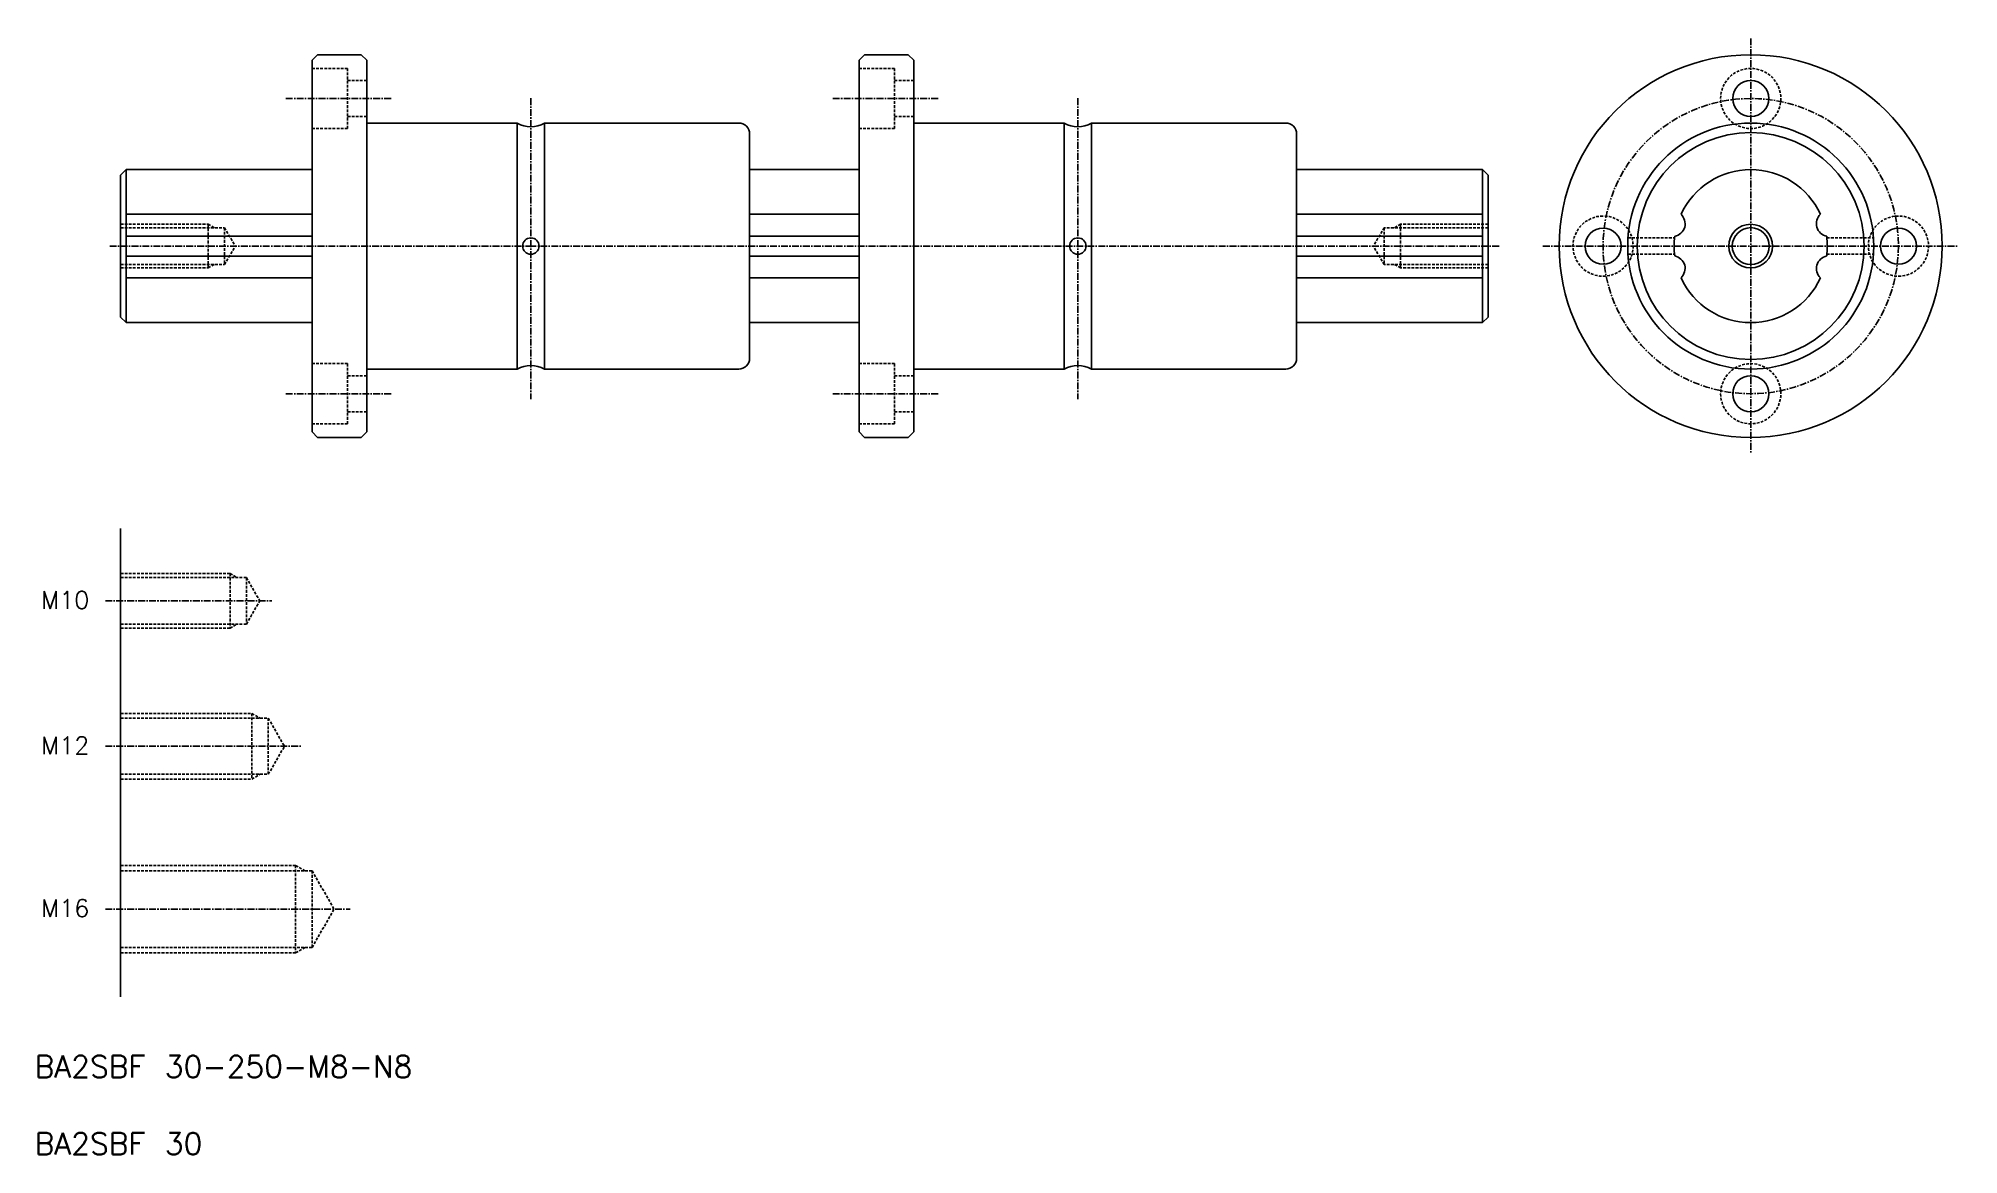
# Model space of a CAD drawing. Extents: x -141 to 210, y 1611 to 1815.
import ezdxf

# ---------------------------------------------------------------- set-up
doc = ezdxf.new("R2010")
doc.units = 0
doc.linetypes.add('CENTER', pattern=[2, 1.25, -0.25, 0.25, -0.25])
doc.linetypes.add('DASHED', pattern=[0.75, 0.5, -0.25])
doc.layers.get('0').update_dxf_attribs({"linetype": 'CONTINUOUS'})
doc.layers.add('CENTER', color=1, linetype='CENTER')
doc.styles.get("Standard").update_dxf_attribs({"font": 'txt.shx', "bigfont": 'bigfont.shx'})

msp = doc.modelspace()

# ---------------------------------------------------------------- linework, layer by layer
at = {"color": 7, "linetype": 'CONTINUOUS'}
for p, q in [((-91.45, 1811.47), (-90.45, 1812.47)), ((-91.45, 1811.47), (-91.45, 1743.47)), ((-90.45, 1812.47), (-82.45, 1812.47)), ((-81.45, 1811.47), (-82.45, 1812.47)), ((-81.45, 1811.47), (-81.45, 1743.47)), ((8.55, 1811.47), (9.55, 1812.47)), ((8.55, 1811.47), (8.55, 1743.47)), ((9.55, 1812.47), (17.55, 1812.47)), ((18.55, 1811.47), (17.55, 1812.47)), ((18.55, 1811.47), (18.55, 1743.47)), ((-81.45, 1799.97), (-53.95, 1799.97)), ((-53.95, 1799.97), (-53.95, 1754.97)), ((-48.95, 1799.97), (-13.45, 1799.97)), ((-48.95, 1799.97), (-48.95, 1754.97)), ((-11.45, 1797.97), (-11.45, 1756.97)), ((18.55, 1799.97), (46.05, 1799.97)), ((46.05, 1799.97), (46.05, 1754.97)), ((51.05, 1799.97), (86.55, 1799.97)), ((51.05, 1799.97), (51.05, 1754.97)), ((88.55, 1797.97), (88.55, 1756.97)), ((-126.45, 1790.47), (-125.45, 1791.47)), ((-126.45, 1764.47), (-126.45, 1790.47)), ((-125.45, 1791.47), (-91.45, 1791.47)), ((-125.45, 1763.47), (-125.45, 1791.47)), ((8.55, 1791.47), (-11.45, 1791.47)), ((122.55, 1791.47), (88.55, 1791.47)), ((123.55, 1790.47), (122.55, 1791.47)), ((122.55, 1763.47), (122.55, 1791.47)), ((123.55, 1764.47), (123.55, 1790.47)), ((-125.45, 1783.29), (-91.45, 1783.29)), ((8.55, 1783.29), (-11.45, 1783.29)), ((122.55, 1783.29), (88.55, 1783.29)), ((-125.45, 1779.27), (-91.45, 1779.27)), ((8.55, 1779.27), (-11.45, 1779.27)), ((122.55, 1779.27), (88.55, 1779.27)), ((-125.45, 1775.66), (-91.45, 1775.66)), ((8.55, 1775.66), (-11.45, 1775.66)), ((122.55, 1775.66), (88.55, 1775.66)), ((-125.45, 1771.64), (-91.45, 1771.64)), ((8.55, 1771.64), (-11.45, 1771.64)), ((122.55, 1771.64), (88.55, 1771.64)), ((-126.45, 1764.47), (-125.45, 1763.47)), ((-125.45, 1763.47), (-91.45, 1763.47)), ((8.55, 1763.47), (-11.45, 1763.47)), ((122.55, 1763.47), (88.55, 1763.47)), ((123.55, 1764.47), (122.55, 1763.47)), ((-81.45, 1754.97), (-53.95, 1754.97)), ((-48.95, 1754.97), (-13.45, 1754.97)), ((18.55, 1754.97), (46.05, 1754.97)), ((51.05, 1754.97), (86.55, 1754.97)), ((-91.45, 1743.47), (-90.45, 1742.47)), ((-90.45, 1742.47), (-82.45, 1742.47)), ((-82.45, 1742.47), (-81.45, 1743.47)), ((8.55, 1743.47), (9.55, 1742.47)), ((9.55, 1742.47), (17.55, 1742.47)), ((17.55, 1742.47), (18.55, 1743.47)), ((-126.45, 1725.82), (-126.45, 1640.17))]:
    msp.add_line(p, q, dxfattribs=at)
at = {"color": 3, "linetype": 'DASHED'}
for p, q in [((-91.45, 1809.97), (-84.95, 1809.97)), ((-84.95, 1809.97), (-84.95, 1798.97)), ((8.55, 1809.97), (15.05, 1809.97)), ((15.05, 1809.97), (15.05, 1798.97)), ((-84.95, 1807.77), (-81.45, 1807.77)), ((15.05, 1807.77), (18.55, 1807.77)), ((-84.95, 1801.17), (-81.45, 1801.17)), ((15.05, 1801.17), (18.55, 1801.17)), ((-91.45, 1798.97), (-84.95, 1798.97)), ((8.55, 1798.97), (15.05, 1798.97)), ((-126.45, 1781.47), (-110.45, 1781.47)), ((-126.45, 1780.84), (-107.45, 1780.84)), ((-110.45, 1781.47), (-110.45, 1773.47)), ((-110.45, 1781.47), (-109.37, 1780.84)), ((-107.45, 1780.84), (-105.5, 1777.47)), ((-107.45, 1780.84), (-107.45, 1774.09)), ((104.55, 1780.84), (102.6, 1777.47)), ((123.55, 1780.84), (104.55, 1780.84)), ((104.55, 1780.84), (104.55, 1774.09)), ((107.55, 1781.47), (106.47, 1780.84)), ((123.55, 1781.47), (107.55, 1781.47)), ((107.55, 1781.47), (107.55, 1773.47)), ((-107.45, 1774.09), (-105.5, 1777.47)), ((104.55, 1774.09), (102.6, 1777.47)), ((149.12, 1778.97), (157.65, 1778.97)), ((185.49, 1778.97), (194.02, 1778.97)), ((-126.45, 1774.09), (-107.45, 1774.09)), ((-126.45, 1773.47), (-110.45, 1773.47)), ((-110.45, 1773.47), (-109.37, 1774.09)), ((123.55, 1774.09), (104.55, 1774.09)), ((107.55, 1773.47), (106.47, 1774.09)), ((123.55, 1773.47), (107.55, 1773.47)), ((149.12, 1775.97), (157.65, 1775.97)), ((185.49, 1775.97), (194.02, 1775.97)), ((-91.45, 1755.97), (-84.95, 1755.97)), ((-84.95, 1755.97), (-84.95, 1744.97)), ((8.55, 1755.97), (15.05, 1755.97)), ((15.05, 1755.97), (15.05, 1744.97)), ((-84.95, 1753.77), (-81.45, 1753.77)), ((15.05, 1753.77), (18.55, 1753.77)), ((-91.45, 1744.97), (-84.95, 1744.97)), ((-84.95, 1747.17), (-81.45, 1747.17)), ((8.55, 1744.97), (15.05, 1744.97)), ((15.05, 1747.17), (18.55, 1747.17)), ((-126.45, 1717.58), (-106.45, 1717.58)), ((-126.45, 1716.83), (-103.45, 1716.83)), ((-106.45, 1717.58), (-106.45, 1707.58)), ((-106.45, 1717.58), (-105.15, 1716.83)), ((-103.45, 1716.83), (-103.45, 1708.33)), ((-103.45, 1716.83), (-101, 1712.58)), ((-103.45, 1708.33), (-101, 1712.58)), ((-126.45, 1708.33), (-103.45, 1708.33)), ((-126.45, 1707.58), (-106.45, 1707.58)), ((-106.45, 1707.58), (-105.15, 1708.33)), ((-126.45, 1691.98), (-102.45, 1691.98)), ((-126.45, 1691.11), (-99.45, 1691.11)), ((-102.45, 1691.98), (-102.45, 1679.98)), ((-102.45, 1691.98), (-100.94, 1691.11)), ((-99.45, 1691.11), (-99.45, 1680.86)), ((-99.45, 1691.11), (-96.49, 1685.98)), ((-99.45, 1680.86), (-96.49, 1685.98)), ((-126.45, 1680.86), (-99.45, 1680.86)), ((-126.45, 1679.98), (-102.45, 1679.98)), ((-102.45, 1679.98), (-100.94, 1680.86)), ((-126.45, 1664.2), (-94.45, 1664.2)), ((-94.45, 1664.2), (-94.45, 1648.2)), ((-94.45, 1664.2), (-92.72, 1663.2)), ((-126.45, 1663.2), (-91.45, 1663.2)), ((-91.45, 1663.2), (-87.41, 1656.2)), ((-91.45, 1663.2), (-91.45, 1649.2)), ((-91.45, 1649.2), (-87.41, 1656.2)), ((-126.45, 1649.2), (-91.45, 1649.2)), ((-126.45, 1648.2), (-94.45, 1648.2)), ((-94.45, 1648.2), (-92.72, 1649.2))]:
    msp.add_line(p, q, dxfattribs=at)
at = {"color": 7, "linetype": 'CONTINUOUS'}
for centre, radius in [((171.57, 1777.47), 35), ((171.57, 1804.47), 3.3), ((171.57, 1777.47), 22.5), ((171.57, 1777.47), 20.75), ((171.57, 1777.47), 3.38), ((-51.45, 1777.47), 1.5), ((48.55, 1777.47), 1.5)]:
    msp.add_circle(centre, radius, dxfattribs=at)
at = {"color": 3, "linetype": 'DASHED'}
msp.add_circle((171.57, 1804.47), 5.5, dxfattribs=at)
at = {"color": 3, "linetype": 'CONTINUOUS'}
msp.add_circle((171.57, 1777.47), 4, dxfattribs=at)
at = {"color": 7, "linetype": 'CONTINUOUS'}
for centre, radius, start, end in [((-51.45, 1804.3), 5, 239.9999, 299.9999), ((-13.45, 1797.97), 2, 0, 90), ((48.55, 1804.3), 5, 239.9999, 299.9999), ((86.55, 1797.97), 2, 0, 90), ((171.57, 1777.47), 14, 24.5939, 155.4061), ((144.57, 1777.47), 3.3, 89.99999567428932, 89.99996471106816), ((157.02, 1781.83), 2.65, 284.5555, 339.8884), ((156.92, 1781.47), 2.65, 348.1115, 43.4445), ((186.22, 1781.47), 2.65, 136.5555, 191.8885), ((186.12, 1781.83), 2.65, 200.1116, 255.4446), ((198.57, 1777.47), 3.3, 270, 269.9999), ((171.57, 1777.47), 14, 172.5938, 187.4061), ((171.57, 1777.47), 14, 352.5938, 7.4061), ((157.02, 1773.1), 2.65, 20.1116, 75.4446), ((156.92, 1773.46), 2.65, 316.5555, 11.8885), ((186.22, 1773.46), 2.65, 168.1115, 223.4445), ((186.12, 1773.1), 2.65, 104.5554, 159.8884), ((171.57, 1777.47), 14, 204.5939, 335.4061), ((-51.45, 1750.64), 5, 60, 120), ((-13.45, 1756.97), 2, 270, 0), ((48.55, 1750.64), 5, 60, 120), ((86.55, 1756.97), 2, 270, 0), ((171.57, 1750.47), 3.3, 180, 179.9999)]:
    msp.add_arc(centre, radius, start, end, dxfattribs=at)
at = {"color": 3, "linetype": 'DASHED'}
for centre, start, end in [((144.57, 1777.47), 89.99999567428932, 89.99996471106816), ((198.57, 1777.47), 270, 269.9999), ((171.57, 1750.47), 180, 179.9999)]:
    msp.add_arc(centre, 5.5, start, end, dxfattribs=at)
at = {"layer": 'CENTER', "color": 1, "linetype": 'CENTER'}
for p, q in [((171.57, 1815.47), (171.57, 1739.47)), ((-96.25, 1804.47), (-76.79, 1804.47)), ((-51.45, 1804.53), (-51.45, 1749.47)), ((3.75, 1804.47), (23.21, 1804.47)), ((48.55, 1804.53), (48.55, 1749.47)), ((-128.45, 1777.47), (-51.45, 1777.47)), ((125.55, 1777.47), (-51.45, 1777.47)), ((133.57, 1777.47), (209.57, 1777.47)), ((-96.25, 1750.47), (-76.79, 1750.47)), ((3.75, 1750.47), (23.21, 1750.47)), ((-129.24, 1712.58), (-98.83, 1712.58)), ((-129.24, 1685.98), (-93.5, 1685.98)), ((-129.24, 1656.2), (-84.46, 1656.2))]:
    msp.add_line(p, q, dxfattribs=at)
msp.add_circle((171.57, 1777.47), 27, dxfattribs=at)

# ---------------------------------------------------------------- texts
at = {"color": 7, "linetype": 'CONTINUOUS'}
for s, height, p in [('M10', 3.2, (-140.95, 1711.14)), ('M12', 3.2, (-140.95, 1684.54)), ('M16', 3.2, (-140.95, 1654.76)), ('BA2SBF 30-250-M8-N8', 4, (-142.16, 1625.4)), ('BA2SBF 30', 4, (-142.16, 1611.29))]:
    msp.add_text(s, height=height, dxfattribs=at).set_placement(p)

doc.saveas('drawing.dxf')
